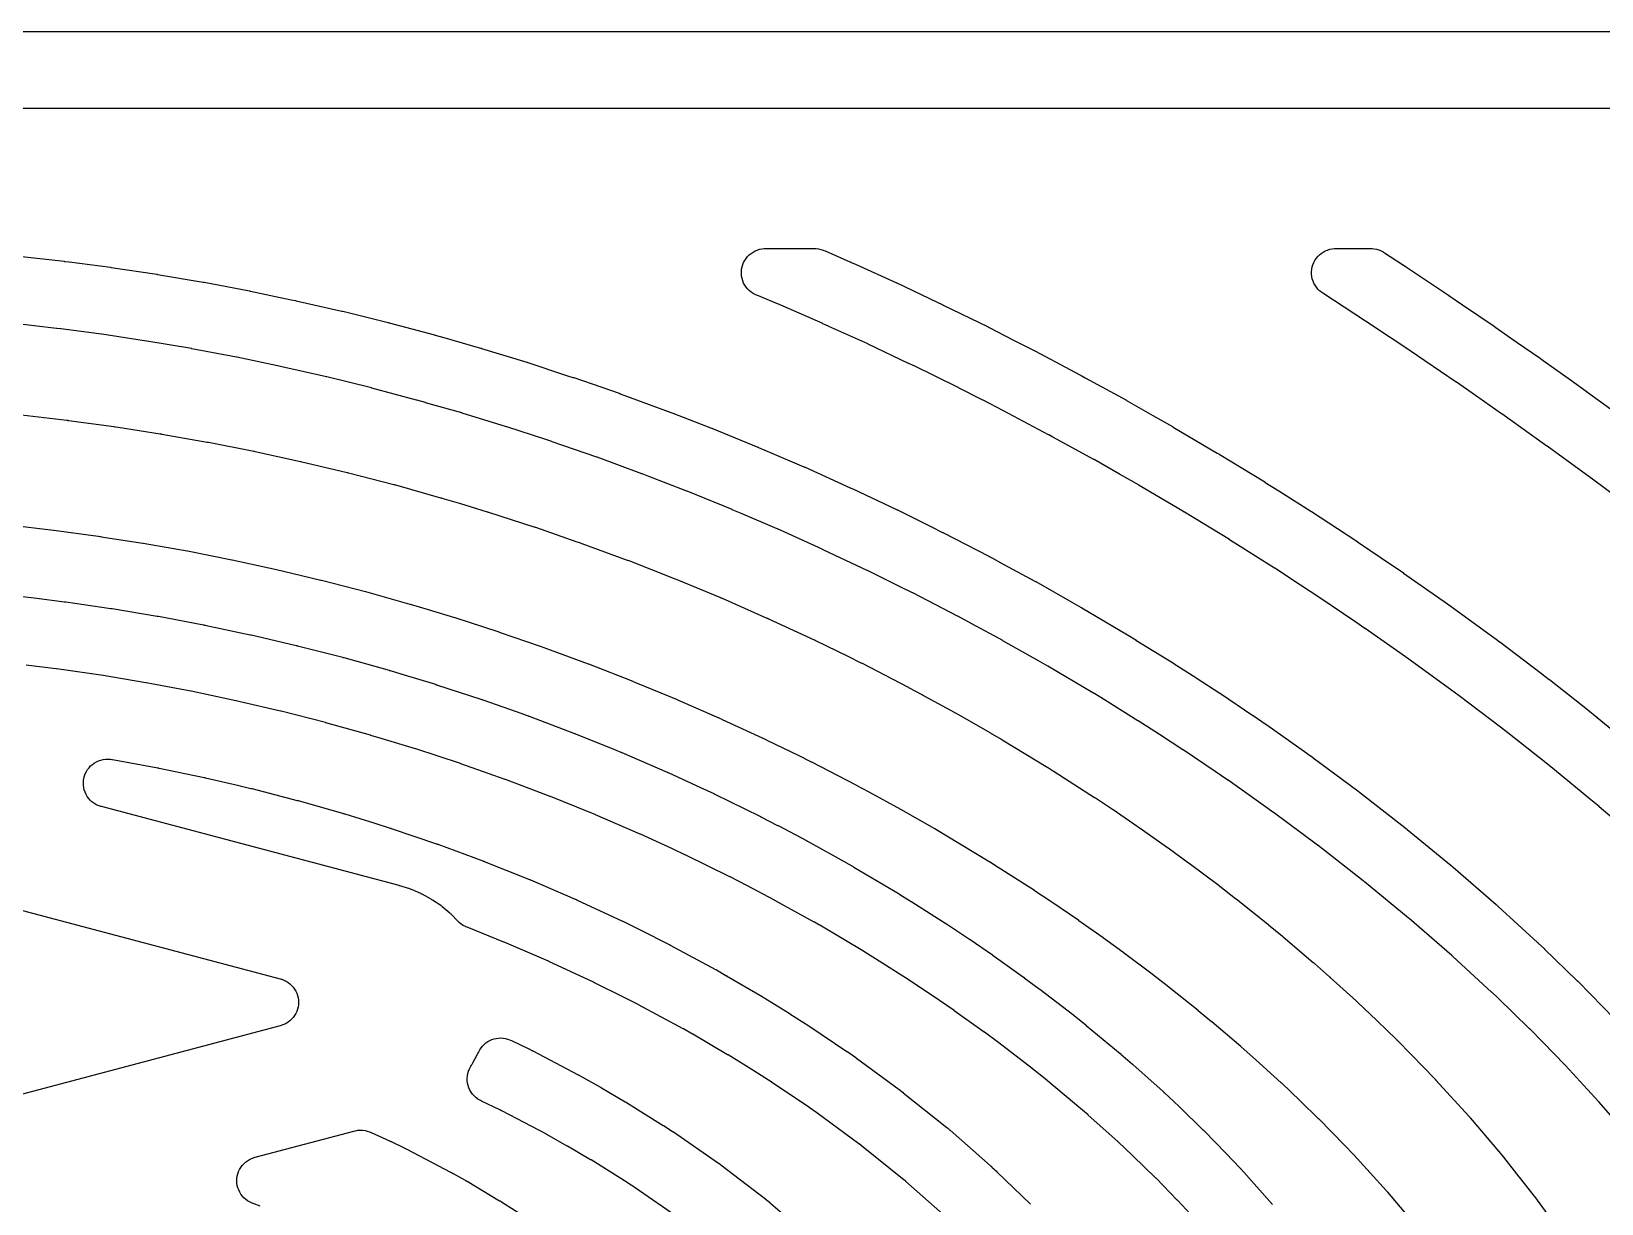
# Model space of a CAD drawing. Header units: metres. Extents: x -22.9 to 22.9, y 1.9 to 79.7.
# Drawn here: x 6.03 to 12.53, y 51.94 to 56.8 of the extents above; entities that cross this region are included whole.
import ezdxf

# ---------------------------------------------------------------- set-up
doc = ezdxf.new("R2010")
doc.units = ezdxf.units.M

msp = doc.modelspace()

# ---------------------------------------------------------------- linework, layer by layer
at = {"layer": 'MARKING'}
for points in [[(-18.6, 56.8), (18.6, 56.8)], [(18.5895, 56.48), (-18.5895, 56.48)], [(12.6747, 53.4565), (12.5224, 53.5871), (12.5219, 53.5875), (12.4879, 53.616), (12.3368, 53.7401), (12.3364, 53.7404), (12.301, 53.7689), (12.1436, 53.8929), (12.1136, 53.9161), (12.1132, 53.9164), (11.9417, 54.0461), (11.9266, 54.0574), (11.9261, 54.0577), (11.7387, 54.1941), (11.7383, 54.1944), (11.7324, 54.1986), (11.5517, 54.3256), (11.5511, 54.326), (11.5131, 54.352), (11.3647, 54.4526), (11.3641, 54.453), (11.2842, 54.5054), (11.1776, 54.5752), (11.1769, 54.5756), (11.045, 54.659), (10.9904, 54.6935), (10.9897, 54.6939), (10.8029, 54.8077), (10.8024, 54.808), (10.7964, 54.8115), (10.6157, 54.9186), (10.615, 54.9191), (10.5343, 54.965), (10.5341, 54.9651), (10.4286, 55.0254), (10.4278, 55.0259), (10.2584, 55.1185), (10.2581, 55.1187), (10.2409, 55.1281), (10.2403, 55.1285), (10.0541, 55.2277), (10.0533, 55.2281), (9.9685, 55.2712), (9.9681, 55.2714), (9.8668, 55.3235), (9.8663, 55.3238), (9.8659, 55.324), (9.8654, 55.3242), (9.6799, 55.415), (9.6791, 55.4153), (9.6607, 55.424), (9.6602, 55.4242), (9.4925, 55.5042), (9.492, 55.5044), (9.4915, 55.5047), (9.491, 55.5049), (9.3291, 55.5777), (9.3285, 55.578), (9.3049, 55.5888), (9.3042, 55.5891), (9.1184, 55.6705), (9.1179, 55.6707), (9.1174, 55.6709), (9.1169, 55.6712), (9.0308, 55.7066), (9.0263, 55.7086), (9.0245, 55.7094), (9.0158, 55.714), (9.0077, 55.7195), (9, 55.7257), (8.9931, 55.7326), (8.9868, 55.7402), (8.9814, 55.7483), (8.9767, 55.757), (8.973, 55.7661), (8.9701, 55.7755), (8.9682, 55.7851), (8.9672, 55.7949), (8.9672, 55.8047), (8.9681, 55.8145), (8.97, 55.8241), (8.9729, 55.8335), (8.9766, 55.8426), (8.9812, 55.8512), (8.9867, 55.8594), (8.9929, 55.867), (8.9999, 55.874), (9.0074, 55.8802), (9.0156, 55.8857), (9.0243, 55.8903), (9.0333, 55.894), (9.0427, 55.8969), (9.0524, 55.8988), (9.0621, 55.8998), (9.0641, 55.8999), (9.069, 55.9), (9.2688, 55.9), (9.274, 55.8999), (9.2765, 55.8997), (9.2868, 55.8987), (9.2969, 55.8966), (9.3067, 55.8934), (9.3091, 55.8925), (9.3139, 55.8906), (9.417, 55.8454), (9.4176, 55.8451), (9.419, 55.8445), (9.4199, 55.8441), (9.4431, 55.8334), (9.6073, 55.7596), (9.6078, 55.7594), (9.6083, 55.7592), (9.6088, 55.7589), (9.6101, 55.7583), (9.6106, 55.7581), (9.6112, 55.7578), (9.6117, 55.7576), (9.779, 55.6778), (9.7986, 55.6686), (9.7992, 55.6683), (9.8005, 55.6677), (9.8013, 55.6673), (9.9897, 55.5751), (9.9902, 55.5749), (9.9906, 55.5747), (9.9911, 55.5744), (9.9922, 55.5739), (9.9927, 55.5736), (9.9931, 55.5734), (9.9936, 55.5732), (10.0948, 55.5211), (10.1806, 55.4775), (10.1813, 55.4771), (10.1829, 55.4763), (10.1839, 55.4758), (10.3723, 55.3754), (10.3729, 55.3751), (10.3741, 55.3745), (10.3748, 55.3741), (10.3924, 55.3644), (10.5627, 55.2713), (10.5633, 55.2709), (10.5648, 55.27), (10.5658, 55.2695), (10.6724, 55.2085), (10.7538, 55.1622), (10.7545, 55.1619), (10.7559, 55.161), (10.7568, 55.1605), (10.9388, 55.0526), (10.9452, 55.0488), (10.9457, 55.0486), (10.9467, 55.0479), (10.9474, 55.0475), (11.1358, 54.9328), (11.1364, 54.9324), (11.1376, 54.9317), (11.1384, 54.9312), (11.1945, 54.8957), (11.3269, 54.8121), (11.3274, 54.8117), (11.3286, 54.811), (11.3294, 54.8105), (11.4373, 54.7399), (11.4375, 54.7398), (11.5181, 54.6868), (11.5186, 54.6865), (11.5197, 54.6858), (11.5204, 54.6853), (11.6699, 54.584), (11.6702, 54.5838), (11.7094, 54.557), (11.7099, 54.5567), (11.7109, 54.556), (11.7115, 54.5555), (11.8929, 54.428), (11.8933, 54.4277), (11.9008, 54.4224), (11.9012, 54.4222), (11.902, 54.4216), (11.9025, 54.4212), (12.0912, 54.2839), (12.0915, 54.2836), (12.0924, 54.283), (12.0929, 54.2826), (12.1085, 54.271), (12.1088, 54.2708), (12.1093, 54.2704), (12.1096, 54.2701), (12.2824, 54.1395), (12.2827, 54.1392), (12.2835, 54.1387), (12.284, 54.1383), (12.3144, 54.1148), (12.3147, 54.1146), (12.3153, 54.1141), (12.3157, 54.1137), (12.4737, 53.9893), (12.474, 53.989), (12.4747, 53.9885), (12.4752, 53.9881), (12.512, 53.9585), (12.5124, 53.9582), (12.5132, 53.9576), (12.5137, 53.9572), (12.6651, 53.8328)], [(12.6609, 54.8198), (12.4939, 54.9442), (12.4935, 54.9445), (12.4536, 54.9736), (12.3061, 55.0811), (12.3056, 55.0815), (12.2411, 55.1273), (12.241, 55.1274), (12.1182, 55.215), (12.1177, 55.2154), (12.0231, 55.281), (12.0229, 55.2812), (11.9303, 55.346), (11.9297, 55.3464), (11.7994, 55.4348), (11.799, 55.4351), (11.7423, 55.474), (11.7417, 55.4744), (11.5695, 55.5887), (11.569, 55.589), (11.554, 55.5991), (11.5535, 55.5995), (11.3769, 55.715), (11.3728, 55.7178), (11.3711, 55.719), (11.3634, 55.7252), (11.3564, 55.7321), (11.3501, 55.7396), (11.3445, 55.7478), (11.3398, 55.7564), (11.336, 55.7655), (11.3331, 55.7749), (11.3311, 55.7846), (11.33, 55.7944), (11.33, 55.8042), (11.3309, 55.814), (11.3328, 55.8237), (11.3356, 55.8331), (11.3393, 55.8423), (11.3439, 55.851), (11.3494, 55.8592), (11.3556, 55.8668), (11.3625, 55.8738), (11.3701, 55.8801), (11.3783, 55.8856), (11.387, 55.8902), (11.3961, 55.894), (11.4055, 55.8969), (11.4152, 55.8988), (11.425, 55.8998), (11.4271, 55.8999), (11.432, 55.9), (11.5733, 55.9), (11.5781, 55.8999), (11.5805, 55.8998), (11.5901, 55.8988), (11.5996, 55.897), (11.6088, 55.8942), (11.6178, 55.8906), (11.6263, 55.8861), (11.6284, 55.8849), (11.6325, 55.8824), (11.7071, 55.8336), (11.7075, 55.8333), (11.7085, 55.8326), (11.7091, 55.8322), (11.7237, 55.8224), (11.8969, 55.7074), (11.8975, 55.7071), (11.8986, 55.7063), (11.8993, 55.7058), (11.9561, 55.6669), (12.0873, 55.5778), (12.0878, 55.5775), (12.0888, 55.5768), (12.0895, 55.5763), (12.1825, 55.5113), (12.2777, 55.4452), (12.2781, 55.4449), (12.2791, 55.4442), (12.2797, 55.4437), (12.4031, 55.3556), (12.4681, 55.3095), (12.4685, 55.3092), (12.4694, 55.3086), (12.4699, 55.3081), (12.6184, 55.2)], [(5.9733, 55.8687), (6.1615, 55.8472), (6.1623, 55.8471), (6.164, 55.8469), (6.1651, 55.8468), (6.1821, 55.8445), (6.3527, 55.8224), (6.3535, 55.8223), (6.3552, 55.8221), (6.3563, 55.8219), (6.5445, 55.7938), (6.5453, 55.7937), (6.547, 55.7934), (6.5482, 55.7932), (6.7365, 55.7613), (6.737, 55.7612), (6.7375, 55.7611), (6.738, 55.761), (6.7393, 55.7608), (6.7398, 55.7607), (6.7402, 55.7606), (6.7407, 55.7605), (6.9284, 55.7247), (6.9289, 55.7247), (6.9294, 55.7246), (6.9299, 55.7245), (6.9312, 55.7242), (6.9317, 55.7241), (6.9322, 55.724), (6.9327, 55.7239), (7.1018, 55.6881), (7.1195, 55.6844), (7.1202, 55.6843), (7.1219, 55.6839), (7.1229, 55.6837), (7.3112, 55.6413), (7.3117, 55.6412), (7.3122, 55.641), (7.3127, 55.6409), (7.314, 55.6406), (7.3145, 55.6405), (7.315, 55.6404), (7.3155, 55.6403), (7.5031, 55.5939), (7.5036, 55.5938), (7.5041, 55.5936), (7.5047, 55.5935), (7.506, 55.5932), (7.5065, 55.593), (7.507, 55.5929), (7.5075, 55.5927), (7.6951, 55.5422), (7.6958, 55.542), (7.6974, 55.5415), (7.6984, 55.5412), (7.7339, 55.531), (7.886, 55.4878), (7.8865, 55.4876), (7.887, 55.4875), (7.8875, 55.4873), (7.8888, 55.487), (7.8893, 55.4868), (7.8898, 55.4867), (7.8903, 55.4865), (8.0779, 55.429), (8.0784, 55.4289), (8.0789, 55.4287), (8.0794, 55.4286), (8.0807, 55.4282), (8.0812, 55.428), (8.0818, 55.4278), (8.0823, 55.4277), (8.2428, 55.3747), (8.2692, 55.3662), (8.2699, 55.3659), (8.2714, 55.3654), (8.2724, 55.3651), (8.4607, 55.3003), (8.4612, 55.3001), (8.4617, 55.2999), (8.4622, 55.2998), (8.4636, 55.2993), (8.4641, 55.2991), (8.4647, 55.2989), (8.4652, 55.2987), (8.6528, 55.2294), (8.6534, 55.2292), (8.6549, 55.2286), (8.6559, 55.2282), (8.6835, 55.2175), (8.8436, 55.1559), (8.8441, 55.1557), (8.8447, 55.1555), (8.8452, 55.1553), (8.8465, 55.1548), (8.847, 55.1546), (8.8475, 55.1544), (8.848, 55.1542), (9.0356, 55.0772), (9.0363, 55.077), (9.0378, 55.0763), (9.0387, 55.076), (9.0737, 55.0609), (9.2266, 54.9956), (9.2271, 54.9954), (9.2276, 54.9952), (9.2281, 54.995), (9.2294, 54.9944), (9.2299, 54.9942), (9.2304, 54.9939), (9.2309, 54.9937), (9.4186, 54.9086), (9.4192, 54.9084), (9.4205, 54.9078), (9.4213, 54.9074), (9.4284, 54.9041), (9.6095, 54.8189), (9.6099, 54.8187), (9.6104, 54.8185), (9.6109, 54.8183), (9.6122, 54.8177), (9.6126, 54.8174), (9.6131, 54.8172), (9.6136, 54.8169), (9.7523, 54.7481), (9.8012, 54.7239), (9.8019, 54.7235), (9.8033, 54.7228), (9.8042, 54.7224), (9.9925, 54.6249), (9.9932, 54.6246), (9.9945, 54.6238), (9.9955, 54.6233), (10.055, 54.5912), (10.0551, 54.5911), (10.1839, 54.5214), (10.1846, 54.521), (10.1861, 54.5202), (10.1871, 54.5197), (10.3363, 54.4351), (10.3365, 54.435), (10.3758, 54.4126), (10.3764, 54.4123), (10.3776, 54.4116), (10.3785, 54.4111), (10.5669, 54.2996), (10.5675, 54.2993), (10.5686, 54.2986), (10.5694, 54.2981), (10.6021, 54.2781), (10.6024, 54.2779), (10.7584, 54.1814), (10.7589, 54.1811), (10.7602, 54.1803), (10.761, 54.1797), (10.8511, 54.1219), (10.8516, 54.1216), (10.9502, 54.0574), (10.9508, 54.0571), (10.952, 54.0563), (10.9527, 54.0558), (11.087, 53.9654), (11.0873, 53.9652), (11.0879, 53.9648), (11.0883, 53.9645), (11.1422, 53.9276), (11.1427, 53.9273), (11.1437, 53.9265), (11.1444, 53.926), (11.3102, 53.8089), (11.3105, 53.8087), (11.3112, 53.8082), (11.3117, 53.8078), (11.3341, 53.7917), (11.3346, 53.7913), (11.3356, 53.7906), (11.3362, 53.7901), (11.5218, 53.6524), (11.5222, 53.6521), (11.5231, 53.6514), (11.5236, 53.651), (11.5262, 53.6491), (11.5266, 53.6487), (11.5274, 53.6481), (11.528, 53.6477), (11.7167, 53.5005), (11.717, 53.5002), (11.7178, 53.4995), (11.7184, 53.4991), (11.7239, 53.4947), (11.7244, 53.4943), (11.7254, 53.4935), (11.726, 53.493), (11.9086, 53.3428), (11.909, 53.3425), (11.9097, 53.3419), (11.9102, 53.3416), (11.9146, 53.3379), (11.9151, 53.3374), (11.9162, 53.3365), (11.9169, 53.3359), (12.0945, 53.1817), (12.0951, 53.1813), (12.0963, 53.1802), (12.0971, 53.1795), (12.1025, 53.1746), (12.1028, 53.1743), (12.1034, 53.1738), (12.1038, 53.1734), (12.2664, 53.0245), (12.2668, 53.0242), (12.2671, 53.0238), (12.2675, 53.0235), (12.2685, 53.0225), (12.2689, 53.0222), (12.2693, 53.0218), (12.2696, 53.0215), (12.2948, 52.9975), (12.295, 52.9973), (12.2955, 52.9968), (12.2958, 52.9965), (12.4292, 52.8672), (12.4296, 52.8668), (12.43, 52.8664), (12.4305, 52.866), (12.4315, 52.8649), (12.4319, 52.8645), (12.4323, 52.8641), (12.4328, 52.8637), (12.4868, 52.8088), (12.4872, 52.8084), (12.5833, 52.7096)], [(12.6524, 52.2124), (12.5222, 52.3627), (12.5218, 52.3632), (12.5213, 52.3638), (12.5209, 52.3643), (12.4739, 52.4156), (12.3827, 52.5143), (12.3822, 52.5147), (12.3818, 52.5152), (12.3814, 52.5157), (12.2878, 52.6118), (12.2344, 52.666), (12.234, 52.6664), (12.2336, 52.6668), (12.2332, 52.6672), (12.1018, 52.7946), (12.0773, 52.818), (12.0769, 52.8183), (12.0766, 52.8187), (12.0762, 52.819), (11.9157, 52.966), (11.9112, 52.9701), (11.9106, 52.9706), (11.7347, 53.1233), (11.7341, 53.1238), (11.7309, 53.1264), (11.7305, 53.1268), (11.5494, 53.2757), (11.5488, 53.2762), (11.5446, 53.2796), (11.5442, 53.2799), (11.3568, 53.4261), (11.3563, 53.4265), (11.355, 53.4274), (11.3546, 53.4278), (11.1705, 53.5644), (11.17, 53.5648), (11.1492, 53.5798), (10.9842, 53.6965), (10.9836, 53.6969), (10.9311, 53.7328), (10.7978, 53.8226), (10.7971, 53.823), (10.7005, 53.8859), (10.6113, 53.9431), (10.6106, 53.9436), (10.4563, 54.039), (10.4246, 54.0585), (10.4239, 54.0589), (10.2374, 54.1692), (10.2367, 54.1696), (10.1986, 54.1914), (10.0509, 54.275), (10.0501, 54.2755), (9.9221, 54.3447), (9.8641, 54.3761), (9.8633, 54.3765), (9.6772, 54.4728), (9.6764, 54.4732), (9.628, 54.4972), (9.4904, 54.5655), (9.49, 54.5657), (9.4895, 54.5659), (9.489, 54.5662), (9.3094, 54.6506), (9.3093, 54.6507), (9.3033, 54.6535), (9.3026, 54.6538), (9.1168, 54.738), (9.1163, 54.7383), (9.1157, 54.7385), (9.1152, 54.7387), (8.9642, 54.8032), (8.9639, 54.8033), (8.9297, 54.818), (8.9289, 54.8184), (8.7432, 54.8945), (8.7427, 54.8947), (8.7422, 54.8949), (8.7417, 54.8951), (8.5835, 54.956), (8.5831, 54.9561), (8.5561, 54.9666), (8.5553, 54.9669), (8.3697, 55.0355), (8.3691, 55.0357), (8.3686, 55.0359), (8.3681, 55.0361), (8.1831, 55.0997), (8.1823, 55.1), (8.157, 55.1082), (8.1565, 55.1083), (7.996, 55.1613), (7.9955, 55.1614), (7.995, 55.1616), (7.9945, 55.1618), (7.8097, 55.2184), (7.8092, 55.2185), (7.8087, 55.2187), (7.8082, 55.2188), (7.6581, 55.2614), (7.6576, 55.2615), (7.6225, 55.2717), (7.6216, 55.272), (7.436, 55.322), (7.4355, 55.3222), (7.435, 55.3223), (7.4345, 55.3224), (7.2497, 55.3681), (7.2492, 55.3682), (7.2487, 55.3683), (7.2482, 55.3684), (7.0633, 55.4101), (7.0624, 55.4103), (7.0459, 55.4137), (7.0454, 55.4138), (6.8761, 55.4497), (6.8756, 55.4498), (6.8751, 55.4499), (6.8746, 55.45), (6.6897, 55.4852), (6.6892, 55.4853), (6.6887, 55.4853), (6.6883, 55.4854), (6.5035, 55.5168), (6.5025, 55.5169), (6.3171, 55.5447), (6.3161, 55.5448), (6.1466, 55.5668), (6.1462, 55.5668), (6.13, 55.569), (6.1291, 55.5691), (5.9436, 55.5903)], [(5.9848, 55.2109), (6.1725, 55.1889), (6.173, 55.1889), (6.1735, 55.1888), (6.174, 55.1887), (6.1771, 55.1883), (6.1776, 55.1883), (6.1781, 55.1882), (6.1786, 55.1881), (6.3661, 55.1623), (6.3669, 55.1622), (6.3704, 55.1617), (6.3715, 55.1615), (6.3851, 55.1594), (6.5592, 55.1324), (6.5597, 55.1323), (6.5602, 55.1322), (6.5607, 55.1321), (6.5638, 55.1316), (6.5643, 55.1315), (6.5648, 55.1315), (6.5653, 55.1314), (6.7529, 55.0984), (6.7534, 55.0983), (6.7539, 55.0982), (6.7544, 55.0981), (6.7575, 55.0975), (6.758, 55.0974), (6.7585, 55.0973), (6.7591, 55.0972), (6.9466, 55.0602), (6.9472, 55.0601), (6.9477, 55.06), (6.9482, 55.0599), (6.9514, 55.0593), (6.9519, 55.0592), (6.9524, 55.0591), (6.9529, 55.0589), (7.1403, 55.0179), (7.1412, 55.0177), (7.1447, 55.0169), (7.1457, 55.0167), (7.2104, 55.0012), (7.3334, 54.9721), (7.3339, 54.9719), (7.3344, 54.9718), (7.3349, 54.9717), (7.3379, 54.9709), (7.3384, 54.9708), (7.3389, 54.9707), (7.3394, 54.9706), (7.527, 54.9221), (7.5275, 54.922), (7.5281, 54.9218), (7.5286, 54.9217), (7.5318, 54.9208), (7.5323, 54.9207), (7.5329, 54.9205), (7.5334, 54.9204), (7.7208, 54.8676), (7.7217, 54.8674), (7.7251, 54.8664), (7.7261, 54.8661), (7.8027, 54.8429), (7.914, 54.8095), (7.9145, 54.8093), (7.9149, 54.8092), (7.9154, 54.809), (7.9185, 54.8081), (7.919, 54.8079), (7.9194, 54.8078), (7.9199, 54.8076), (8.1075, 54.7471), (8.1081, 54.7469), (8.1086, 54.7467), (8.1091, 54.7465), (8.1123, 54.7455), (8.1129, 54.7453), (8.1134, 54.7451), (8.1139, 54.7449), (8.2856, 54.6853), (8.3011, 54.6799), (8.3019, 54.6796), (8.305, 54.6785), (8.306, 54.6782), (8.4942, 54.6092), (8.4948, 54.609), (8.4953, 54.6088), (8.4958, 54.6086), (8.4992, 54.6074), (8.4997, 54.6072), (8.5002, 54.6069), (8.5008, 54.6067), (8.6883, 54.5331), (8.689, 54.5328), (8.692, 54.5316), (8.6929, 54.5313), (8.7062, 54.5258), (8.8812, 54.4534), (8.8817, 54.4532), (8.8823, 54.453), (8.8828, 54.4528), (8.886, 54.4514), (8.8866, 54.4512), (8.8871, 54.4509), (8.8876, 54.4507), (9.0731, 54.369), (9.0732, 54.369), (9.0755, 54.368), (9.0762, 54.3676), (9.079, 54.3664), (9.0799, 54.366), (9.2682, 54.2789), (9.2687, 54.2786), (9.2692, 54.2784), (9.2697, 54.2782), (9.2727, 54.2767), (9.2732, 54.2765), (9.2737, 54.2763), (9.2742, 54.276), (9.4081, 54.2105), (9.4084, 54.2104), (9.4625, 54.1837), (9.4632, 54.1833), (9.4662, 54.1818), (9.4671, 54.1813), (9.6554, 54.084), (9.6562, 54.0837), (9.6591, 54.0821), (9.66, 54.0817), (9.7157, 54.0516), (9.7159, 54.0514), (9.7168, 54.051), (9.717, 54.0508), (9.8493, 53.9785), (9.8501, 53.9781), (9.8532, 53.9764), (9.8541, 53.9758), (9.9968, 53.8941), (9.9971, 53.8939), (9.9982, 53.8933), (9.9985, 53.8931), (10.0439, 53.8667), (10.0446, 53.8663), (10.0473, 53.8647), (10.0481, 53.8642), (10.2366, 53.7499), (10.2372, 53.7495), (10.2396, 53.7481), (10.2403, 53.7476), (10.261, 53.7346), (10.2614, 53.7344), (10.2628, 53.7335), (10.2632, 53.7332), (10.4306, 53.6259), (10.4312, 53.6255), (10.4338, 53.6238), (10.4346, 53.6233), (10.5046, 53.5767), (10.5051, 53.5764), (10.5068, 53.5752), (10.5073, 53.5749), (10.6253, 53.4944), (10.6259, 53.4939), (10.6282, 53.4923), (10.629, 53.4918), (10.7328, 53.4184), (10.7333, 53.4181), (10.7353, 53.4166), (10.7359, 53.4162), (10.82, 53.355), (10.8206, 53.3547), (10.8228, 53.3531), (10.8234, 53.3526), (10.9469, 53.2599), (10.9475, 53.2595), (10.9498, 53.2577), (10.9505, 53.2572), (11.0149, 53.2072), (11.0154, 53.2068), (11.0174, 53.2053), (11.0179, 53.2048), (11.148, 53.1011), (11.1486, 53.1006), (11.1512, 53.0985), (11.152, 53.0978), (11.2099, 53.0499), (11.2103, 53.0495), (11.212, 53.0481), (11.2126, 53.0476), (11.3371, 52.9418), (11.3375, 52.9415), (11.3379, 52.9411), (11.3383, 52.9408), (11.3407, 52.9387), (11.3411, 52.9383), (11.3415, 52.938), (11.3419, 52.9376), (11.4049, 52.8818), (11.4053, 52.8814), (11.4068, 52.8801), (11.4072, 52.8797), (11.5146, 52.7823), (11.5151, 52.7819), (11.5155, 52.7815), (11.5159, 52.7811), (11.5186, 52.7786), (11.5191, 52.7782), (11.5195, 52.7778), (11.5199, 52.7774), (11.6, 52.7013), (11.6003, 52.701), (11.6016, 52.6998), (11.6019, 52.6994), (11.6814, 52.6224), (11.6818, 52.622), (11.6823, 52.6215), (11.6828, 52.6211), (11.6857, 52.6182), (11.6861, 52.6177), (11.6866, 52.6172), (11.687, 52.6168), (11.7951, 52.5064), (11.7953, 52.5062), (11.7964, 52.5051), (11.7967, 52.5047), (11.8377, 52.4622), (11.8382, 52.4616), (11.8387, 52.4611), (11.8391, 52.4606), (11.8422, 52.4574), (11.8426, 52.4569), (11.8431, 52.4563), (11.8436, 52.4558), (11.9828, 52.3027), (11.9833, 52.3022), (11.9838, 52.3016), (11.9843, 52.3011), (11.9872, 52.2978), (11.9876, 52.2973), (11.9881, 52.2967), (11.9886, 52.2962), (11.9944, 52.2894), (11.9946, 52.2892), (11.9953, 52.2883), (11.9955, 52.2881), (12.1192, 52.1422), (12.1198, 52.1415), (12.1203, 52.1409), (12.1209, 52.1402), (12.1242, 52.1361), (12.1248, 52.1354), (12.1253, 52.1348), (12.1258, 52.1341), (12.1895, 52.0536), (12.1896, 52.0534), (12.1902, 52.0527), (12.1903, 52.0525), (12.2467, 51.9806), (12.2472, 51.9799), (12.2478, 51.9792), (12.2483, 51.9784), (12.2516, 51.9741), (12.2521, 51.9734), (12.2527, 51.9726), (12.2532, 51.9719), (12.3641, 51.8194)], [(11.7658, 51.8477), (11.6455, 51.9896), (11.6417, 51.9941), (11.6412, 51.9946), (11.6408, 51.9951), (11.6403, 51.9956), (11.5054, 52.144), (11.505, 52.1445), (11.5045, 52.145), (11.504, 52.1455), (11.4665, 52.1845), (11.3604, 52.2929), (11.3599, 52.2933), (11.3595, 52.2938), (11.359, 52.2942), (11.2833, 52.3677), (11.2049, 52.4421), (11.2045, 52.4426), (11.2041, 52.4429), (11.2037, 52.4433), (11.0995, 52.5377), (11.0991, 52.5381), (11.0386, 52.5918), (11.0382, 52.5922), (11.0378, 52.5925), (11.0374, 52.5928), (10.9162, 52.6958), (10.9157, 52.6962), (10.8607, 52.7418), (10.86, 52.7424), (10.7327, 52.8439), (10.7322, 52.8444), (10.6705, 52.8922), (10.6699, 52.8927), (10.5492, 52.9832), (10.5486, 52.9836), (10.4672, 53.0429), (10.4666, 53.0433), (10.3656, 53.1146), (10.365, 53.1151), (10.2495, 53.1939), (10.249, 53.1942), (10.1819, 53.2389), (10.1812, 53.2394), (10.0166, 53.3449), (9.9978, 53.3567), (9.9971, 53.3572), (9.812, 53.4694), (9.8113, 53.4698), (9.7684, 53.4948), (9.6281, 53.5751), (9.6273, 53.5756), (9.4973, 53.6467), (9.4439, 53.6756), (9.4431, 53.676), (9.2586, 53.7713), (9.2577, 53.7718), (9.2062, 53.7972), (9.0743, 53.8617), (9.0738, 53.862), (9.0733, 53.8622), (9.0728, 53.8624), (8.8891, 53.9474), (8.8883, 53.9478), (8.8875, 53.9481), (8.7046, 54.0287), (8.7041, 54.0289), (8.7036, 54.0291), (8.7031, 54.0293), (8.5305, 54.1006), (8.5198, 54.1051), (8.519, 54.1054), (8.3351, 54.1776), (8.3346, 54.1778), (8.334, 54.178), (8.3335, 54.1782), (8.1504, 54.2453), (8.1495, 54.2456), (8.1353, 54.2505), (8.1352, 54.2506), (7.9654, 54.3096), (7.9648, 54.3097), (7.9643, 54.3099), (7.9638, 54.3101), (7.7808, 54.3692), (7.7804, 54.3693), (7.7799, 54.3695), (7.7794, 54.3696), (7.6706, 54.4023), (7.6703, 54.4024), (7.5957, 54.425), (7.5948, 54.4252), (7.4112, 54.4769), (7.4106, 54.4771), (7.4101, 54.4772), (7.4096, 54.4773), (7.2267, 54.5246), (7.2262, 54.5247), (7.2257, 54.5248), (7.2252, 54.525), (7.1047, 54.5535), (7.1044, 54.5535), (7.0415, 54.5686), (7.0405, 54.5689), (6.8568, 54.6091), (6.8563, 54.6092), (6.8558, 54.6093), (6.8553, 54.6094), (6.6724, 54.6455), (6.6719, 54.6456), (6.6714, 54.6457), (6.6709, 54.6457), (6.4879, 54.6779), (6.4874, 54.678), (6.4869, 54.6781), (6.4864, 54.6782), (6.3148, 54.7047), (6.3146, 54.7048), (6.3028, 54.7067), (6.3018, 54.7068), (6.1181, 54.7321), (6.1176, 54.7322), (6.1171, 54.7323), (6.1166, 54.7323), (5.9336, 54.7538)], [(5.9754, 54.4598), (6.0371, 54.4522), (6.1628, 54.4367), (6.1633, 54.4366), (6.1638, 54.4365), (6.1643, 54.4365), (6.1657, 54.4363), (6.1662, 54.4362), (6.1668, 54.4361), (6.1673, 54.4361), (6.3548, 54.4089), (6.3553, 54.4089), (6.3559, 54.4088), (6.3564, 54.4087), (6.3578, 54.4085), (6.3583, 54.4084), (6.3589, 54.4083), (6.3594, 54.4082), (6.5469, 54.377), (6.5474, 54.3769), (6.548, 54.3768), (6.5485, 54.3767), (6.5499, 54.3764), (6.5504, 54.3763), (6.551, 54.3762), (6.5515, 54.3761), (6.739, 54.3407), (6.7396, 54.3406), (6.7401, 54.3405), (6.7406, 54.3404), (6.742, 54.3401), (6.7426, 54.34), (6.7431, 54.3399), (6.7437, 54.3397), (6.9312, 54.3), (6.9317, 54.2999), (6.9322, 54.2997), (6.9327, 54.2996), (6.934, 54.2994), (6.9345, 54.2992), (6.935, 54.2991), (6.9355, 54.299), (6.9533, 54.2949), (7.123, 54.2554), (7.1235, 54.2552), (7.1241, 54.2551), (7.1246, 54.255), (7.126, 54.2546), (7.1265, 54.2545), (7.1271, 54.2544), (7.1276, 54.2542), (7.3151, 54.2062), (7.3156, 54.2061), (7.3162, 54.2059), (7.3167, 54.2058), (7.3181, 54.2054), (7.3187, 54.2053), (7.3192, 54.2051), (7.3198, 54.205), (7.5074, 54.1524), (7.5078, 54.1522), (7.5083, 54.1521), (7.5088, 54.1519), (7.5101, 54.1516), (7.5106, 54.1514), (7.5111, 54.1513), (7.5116, 54.1511), (7.5558, 54.1378), (7.6992, 54.0943), (7.6998, 54.0941), (7.7003, 54.094), (7.7008, 54.0938), (7.7022, 54.0934), (7.7027, 54.0932), (7.7033, 54.093), (7.7038, 54.0928), (7.8913, 54.0314), (7.8919, 54.0312), (7.8924, 54.0311), (7.8929, 54.0309), (7.8943, 54.0304), (7.8948, 54.0302), (7.8953, 54.03), (7.8959, 54.0299), (8.034, 53.9812), (8.0342, 53.9811), (8.0837, 53.9635), (8.0842, 53.9634), (8.0847, 53.9632), (8.0852, 53.963), (8.0864, 53.9626), (8.0869, 53.9624), (8.0874, 53.9622), (8.0879, 53.962), (8.2755, 53.8911), (8.276, 53.8909), (8.2765, 53.8907), (8.2771, 53.8905), (8.2785, 53.89), (8.279, 53.8897), (8.2796, 53.8895), (8.2801, 53.8893), (8.4409, 53.8243), (8.4412, 53.8241), (8.4681, 53.8131), (8.4688, 53.8128), (8.4705, 53.8121), (8.4715, 53.8117), (8.6598, 53.7303), (8.6603, 53.7301), (8.6608, 53.7299), (8.6613, 53.7296), (8.6627, 53.729), (8.6632, 53.7288), (8.6637, 53.7286), (8.6642, 53.7283), (8.7976, 53.6671), (8.7981, 53.6668), (8.8526, 53.6414), (8.8531, 53.6412), (8.8536, 53.641), (8.854, 53.6408), (8.8552, 53.6402), (8.8557, 53.64), (8.8561, 53.6397), (8.8566, 53.6395), (9.0443, 53.5473), (9.0448, 53.547), (9.0452, 53.5468), (9.0457, 53.5466), (9.0469, 53.546), (9.0473, 53.5458), (9.0478, 53.5455), (9.0482, 53.5453), (9.1176, 53.5094), (9.1179, 53.5093), (9.1185, 53.5089), (9.119, 53.5087), (9.237, 53.4465), (9.2375, 53.4462), (9.2379, 53.446), (9.2384, 53.4457), (9.2396, 53.445), (9.2401, 53.4448), (9.2406, 53.4445), (9.2411, 53.4443), (9.4057, 53.3528), (9.4061, 53.3526), (9.4069, 53.3521), (9.4075, 53.3518), (9.43, 53.339), (9.4307, 53.3386), (9.4321, 53.3378), (9.4331, 53.3372), (9.6214, 53.2254), (9.622, 53.225), (9.6235, 53.2242), (9.6244, 53.2236), (9.6709, 53.1948), (9.6714, 53.1945), (9.6724, 53.1939), (9.673, 53.1935), (9.8143, 53.1033), (9.815, 53.1029), (9.8164, 53.102), (9.8173, 53.1014), (9.913, 53.0377), (9.9136, 53.0374), (9.9147, 53.0366), (9.9155, 53.0361), (10.0075, 52.9727), (10.0081, 52.9723), (10.0095, 52.9714), (10.0103, 52.9708), (10.1368, 52.8804), (10.1374, 52.88), (10.1388, 52.879), (10.1396, 52.8784), (10.2008, 52.8329), (10.2014, 52.8325), (10.2026, 52.8316), (10.2034, 52.831), (10.3442, 52.7228), (10.3446, 52.7225), (10.345, 52.7222), (10.3455, 52.7218), (10.3465, 52.721), (10.347, 52.7207), (10.3474, 52.7203), (10.3478, 52.72), (10.3942, 52.6827), (10.3947, 52.6823), (10.3958, 52.6815), (10.3965, 52.6809), (10.5364, 52.565), (10.5369, 52.5646), (10.5373, 52.5642), (10.5378, 52.5638), (10.539, 52.5628), (10.5394, 52.5624), (10.5399, 52.562), (10.5403, 52.5616), (10.5876, 52.5205), (10.5881, 52.5201), (10.589, 52.5193), (10.5896, 52.5188), (10.7147, 52.4069), (10.7152, 52.4065), (10.7157, 52.406), (10.7162, 52.4056), (10.7175, 52.4044), (10.718, 52.4039), (10.7185, 52.4034), (10.719, 52.403), (10.7811, 52.3443), (10.7814, 52.344), (10.7822, 52.3432), (10.7828, 52.3427), (10.8801, 52.2485), (10.8806, 52.248), (10.8811, 52.2475), (10.8817, 52.247), (10.8831, 52.2456), (10.8836, 52.245), (10.8841, 52.2445), (10.8847, 52.244), (10.9745, 52.1516), (10.9748, 52.1512), (10.9755, 52.1505), (10.9759, 52.1501), (11.0332, 52.0899), (11.0338, 52.0893), (11.0344, 52.0887), (11.0349, 52.088), (11.0364, 52.0864), (11.037, 52.0858), (11.0375, 52.0852), (11.0381, 52.0846), (11.1679, 51.9387)], [(10.8288, 51.8985), (10.7739, 51.9562), (10.7735, 51.9566), (10.6854, 52.0472), (10.6849, 52.0478), (10.6843, 52.0483), (10.6838, 52.0488), (10.589, 52.1406), (10.5885, 52.141), (10.5281, 52.1981), (10.5276, 52.1986), (10.5271, 52.199), (10.5266, 52.1995), (10.4041, 52.3091), (10.4036, 52.3095), (10.3579, 52.3493), (10.3574, 52.3497), (10.357, 52.35), (10.3565, 52.3504), (10.2192, 52.4642), (10.2186, 52.4647), (10.1736, 52.5007), (10.1732, 52.5011), (10.1728, 52.5014), (10.1724, 52.5017), (10.0342, 52.6079), (10.0335, 52.6084), (9.9743, 52.6524), (9.9736, 52.6529), (9.8491, 52.7418), (9.8484, 52.7424), (9.7582, 52.8044), (9.7576, 52.8048), (9.664, 52.8671), (9.6632, 52.8676), (9.5236, 52.9566), (9.5231, 52.957), (9.4787, 52.9845), (9.4779, 52.985), (9.2918, 53.0955), (9.291, 53.0959), (9.27, 53.1079), (9.2695, 53.1082), (9.1064, 53.1987), (9.106, 53.199), (9.1055, 53.1993), (9.105, 53.1995), (8.9895, 53.2604), (8.9209, 53.2959), (8.9205, 53.2961), (8.92, 53.2964), (8.9196, 53.2966), (8.7344, 53.3876), (8.7339, 53.3878), (8.7334, 53.388), (8.733, 53.3883), (8.6814, 53.4123), (8.5488, 53.4732), (8.5483, 53.4735), (8.5478, 53.4737), (8.5472, 53.4739), (8.3624, 53.5538), (8.3615, 53.5542), (8.3363, 53.5645), (8.1766, 53.6291), (8.176, 53.6294), (8.1755, 53.6296), (8.175, 53.6298), (7.9902, 53.6996), (7.9897, 53.6998), (7.9893, 53.7), (7.9888, 53.7001), (7.9412, 53.717), (7.8043, 53.7653), (7.8037, 53.7655), (7.8032, 53.7656), (7.8027, 53.7658), (7.6181, 53.8263), (7.6176, 53.8264), (7.617, 53.8266), (7.6165, 53.8268), (7.4747, 53.8698), (7.4319, 53.8827), (7.4314, 53.8829), (7.4309, 53.883), (7.4304, 53.8832), (7.2457, 53.9349), (7.2452, 53.9351), (7.2446, 53.9352), (7.2441, 53.9354), (7.0596, 53.9826), (7.0591, 53.9827), (7.0585, 53.9829), (7.058, 53.983), (6.8899, 54.0221), (6.8732, 54.026), (6.8727, 54.0261), (6.8722, 54.0262), (6.8717, 54.0264), (6.6871, 54.0655), (6.6865, 54.0656), (6.686, 54.0657), (6.6855, 54.0658), (6.501, 54.1007), (6.5004, 54.1008), (6.4999, 54.1009), (6.4994, 54.101), (6.3148, 54.1318), (6.3143, 54.1319), (6.3138, 54.132), (6.3132, 54.132), (6.1286, 54.1587), (6.1281, 54.1588), (6.1276, 54.1589), (6.1271, 54.159), (6.003, 54.1742)], [(9.8137, 51.8895), (9.6488, 52.0344), (9.6481, 52.035), (9.644, 52.0385), (9.6435, 52.0389), (9.6429, 52.0394), (9.6424, 52.0398), (9.4647, 52.1823), (9.4639, 52.1829), (9.4555, 52.1895), (9.455, 52.1898), (9.4545, 52.1902), (9.454, 52.1906), (9.2805, 52.3178), (9.2797, 52.3184), (9.2479, 52.3408), (9.2475, 52.3411), (9.247, 52.3414), (9.2466, 52.3417), (9.0962, 52.4428), (9.0957, 52.4431), (9.0953, 52.4434), (9.0948, 52.4437), (9.0189, 52.4924), (9.0182, 52.4929), (8.9118, 52.5585), (8.9113, 52.5588), (8.9108, 52.5591), (8.9104, 52.5594), (8.7654, 52.6444), (8.7648, 52.6448), (8.7271, 52.6662), (8.7266, 52.6664), (8.7262, 52.6667), (8.7257, 52.6669), (8.5407, 52.7667), (8.5402, 52.767), (8.5397, 52.7672), (8.5392, 52.7675), (8.4844, 52.7955), (8.4839, 52.7957), (8.356, 52.8591), (8.3555, 52.8594), (8.3549, 52.8597), (8.3544, 52.8599), (8.1697, 52.946), (8.1692, 52.9462), (8.1687, 52.9464), (8.1684, 52.9466), (8.1673, 52.9471), (7.9849, 53.0255), (7.9843, 53.0258), (7.9837, 53.026), (7.9831, 53.0263), (7.8306, 53.0873), (7.8258, 53.0893), (7.8235, 53.0904), (7.8144, 53.0952), (7.8058, 53.1009), (7.7978, 53.1075), (7.796, 53.1092), (7.7922, 53.1128), (7.7642, 53.1413), (7.7624, 53.143), (7.7606, 53.1447), (7.7588, 53.1463), (7.7272, 53.1727), (7.7253, 53.1743), (7.7233, 53.1757), (7.7213, 53.1771), (7.6873, 53.2004), (7.6852, 53.2017), (7.6832, 53.203), (7.6811, 53.2042), (7.6449, 53.2241), (7.6427, 53.2252), (7.6406, 53.2263), (7.6384, 53.2273), (7.6004, 53.2435), (7.5982, 53.2444), (7.5959, 53.2453), (7.5936, 53.2461), (7.5525, 53.2591), (7.5514, 53.2595), (7.5502, 53.2598), (7.5491, 53.2602), (6.3161, 53.5873), (6.3114, 53.5886), (6.3102, 53.589), (6.301, 53.5925), (6.2922, 53.5968), (6.2839, 53.6019), (6.2761, 53.6079), (6.2689, 53.6145), (6.2624, 53.6219), (6.2567, 53.6298), (6.2518, 53.6383), (6.2477, 53.6472), (6.2445, 53.6565), (6.2422, 53.666), (6.2409, 53.6758), (6.2406, 53.6856), (6.2412, 53.6953), (6.2427, 53.705), (6.2452, 53.7145), (6.2486, 53.7237), (6.2529, 53.7325), (6.2581, 53.7408), (6.264, 53.7486), (6.2707, 53.7558), (6.278, 53.7623), (6.2859, 53.7681), (6.2944, 53.773), (6.3033, 53.7771), (6.3126, 53.7803), (6.3221, 53.7826), (6.3318, 53.7839), (6.3416, 53.7843), (6.3514, 53.7837), (6.3526, 53.7836), (6.3586, 53.7827), (6.3599, 53.7825), (6.3605, 53.7824), (6.3611, 53.7823), (6.3617, 53.7822), (6.5491, 53.7478), (6.5496, 53.7477), (6.5502, 53.7476), (6.5508, 53.7475), (6.5523, 53.7472), (6.5529, 53.7471), (6.5535, 53.747), (6.5541, 53.7469), (6.7415, 53.7079), (6.742, 53.7078), (6.7426, 53.7077), (6.7432, 53.7075), (6.7447, 53.7072), (6.7452, 53.7071), (6.7458, 53.7069), (6.7464, 53.7068), (6.8788, 53.676), (6.879, 53.676), (6.934, 53.6631), (6.9346, 53.663), (6.9352, 53.6628), (6.9357, 53.6627), (6.9371, 53.6623), (6.9377, 53.6622), (6.9383, 53.6621), (6.9388, 53.6619), (7.1262, 53.6134), (7.1268, 53.6133), (7.1274, 53.6131), (7.128, 53.613), (7.1295, 53.6126), (7.1301, 53.6124), (7.1307, 53.6122), (7.1313, 53.6121), (7.3187, 53.5587), (7.3192, 53.5586), (7.3198, 53.5584), (7.3204, 53.5582), (7.3218, 53.5578), (7.3224, 53.5576), (7.323, 53.5574), (7.3235, 53.5573), (7.4477, 53.5187), (7.4481, 53.5186), (7.5115, 53.4986), (7.5121, 53.4985), (7.5126, 53.4983), (7.5131, 53.4981), (7.5146, 53.4977), (7.5151, 53.4975), (7.5156, 53.4973), (7.5162, 53.4971), (7.7036, 53.4334), (7.7042, 53.4332), (7.7048, 53.433), (7.7054, 53.4328), (7.7069, 53.4322), (7.7075, 53.432), (7.7081, 53.4318), (7.7087, 53.4316), (7.8962, 53.3625), (7.8967, 53.3623), (7.8972, 53.3622), (7.8977, 53.362), (7.8989, 53.3615), (7.8994, 53.3613), (7.8999, 53.3611), (7.9004, 53.3609), (7.9008, 53.3608), (7.9014, 53.3605), (8.0888, 53.2856), (8.0894, 53.2853), (8.09, 53.2851), (8.0906, 53.2848), (8.0921, 53.2842), (8.0927, 53.2839), (8.0933, 53.2837), (8.0938, 53.2834), (8.278, 53.2042), (8.2784, 53.2041), (8.2791, 53.2038), (8.2795, 53.2036), (8.2825, 53.2023), (8.283, 53.2021), (8.2835, 53.2019), (8.2839, 53.2016), (8.2852, 53.2011), (8.2857, 53.2008), (8.2862, 53.2006), (8.2866, 53.2004), (8.4742, 53.113), (8.4748, 53.1127), (8.4753, 53.1125), (8.4759, 53.1122), (8.4773, 53.1115), (8.4778, 53.1113), (8.4784, 53.111), (8.4789, 53.1107), (8.6086, 53.0464), (8.609, 53.0462), (8.61, 53.0457), (8.6106, 53.0454), (8.668, 53.0161), (8.6685, 53.0159), (8.6689, 53.0156), (8.6694, 53.0153), (8.6707, 53.0147), (8.6712, 53.0144), (8.6717, 53.0142), (8.6722, 53.0139), (8.8599, 52.9127), (8.8604, 52.9124), (8.8608, 52.9122), (8.8613, 52.9119), (8.8625, 52.9113), (8.8629, 52.911), (8.8634, 52.9108), (8.8639, 52.9105), (8.9032, 52.8882), (8.9038, 52.8879), (8.9049, 52.8872), (8.9057, 52.8867), (9.0534, 52.8001), (9.0539, 52.7998), (9.0544, 52.7995), (9.0548, 52.7992), (9.0561, 52.7985), (9.0565, 52.7982), (9.057, 52.7979), (9.0575, 52.7976), (9.1657, 52.7309), (9.1663, 52.7305), (9.1677, 52.7297), (9.1686, 52.7291), (9.2474, 52.6785), (9.2478, 52.6782), (9.2482, 52.6779), (9.2487, 52.6776), (9.2498, 52.6769), (9.2503, 52.6766), (9.2507, 52.6763), (9.2511, 52.676), (9.404, 52.5732), (9.4045, 52.5729), (9.4049, 52.5726), (9.4053, 52.5723), (9.4065, 52.5716), (9.4069, 52.5713), (9.4073, 52.571), (9.4078, 52.5707), (9.4413, 52.5471), (9.442, 52.5466), (9.4434, 52.5456), (9.4444, 52.5449), (9.621, 52.4153), (9.6215, 52.415), (9.622, 52.4146), (9.6225, 52.4142), (9.6238, 52.4133), (9.6243, 52.4129), (9.6247, 52.4125), (9.6252, 52.4122), (9.6355, 52.4042), (9.6361, 52.4038), (9.6374, 52.4027), (9.6383, 52.402), (9.8191, 52.257), (9.8196, 52.2566), (9.8202, 52.2562), (9.8207, 52.2557), (9.8221, 52.2546), (9.8227, 52.2541), (9.8232, 52.2537), (9.8238, 52.2532), (9.8298, 52.2481), (9.8303, 52.2476), (9.8315, 52.2466), (9.8322, 52.246), (10.0002, 52.0984), (10.0008, 52.0979), (10.0013, 52.0973), (10.0019, 52.0968), (10.0035, 52.0954), (10.0041, 52.0949), (10.0046, 52.0944), (10.0052, 52.0938), (10.0241, 52.0762), (10.0245, 52.0757), (10.0255, 52.0748), (10.0262, 52.0741), (10.1657, 51.9393)], [(4.9863, 53.4228), (7.0559, 52.8737), (7.0606, 52.8723), (7.0625, 52.8717), (7.0716, 52.8683), (7.0804, 52.8641), (7.0887, 52.859), (7.0964, 52.8531), (7.1035, 52.8465), (7.11, 52.8393), (7.1157, 52.8315), (7.1207, 52.8231), (7.1248, 52.8143), (7.128, 52.8051), (7.1304, 52.7957), (7.1318, 52.7861), (7.1322, 52.7764), (7.1318, 52.7667), (7.1304, 52.7571), (7.128, 52.7477), (7.1248, 52.7385), (7.1207, 52.7297), (7.1157, 52.7214), (7.11, 52.7135), (7.1035, 52.7063), (7.0964, 52.6997), (7.0887, 52.6938), (7.0804, 52.6888), (7.0716, 52.6845), (7.0625, 52.6811), (7.0606, 52.6805), (7.0559, 52.6791), (4.9863, 52.13)], [(8.7113, 51.8811), (8.5276, 52.008), (8.5271, 52.0083), (8.5266, 52.0086), (8.5261, 52.009), (8.496, 52.0287), (8.4955, 52.029), (8.495, 52.0293), (8.4945, 52.0296), (8.3443, 52.123), (8.3438, 52.1233), (8.3432, 52.1237), (8.3427, 52.124), (8.2472, 52.18), (8.2467, 52.1803), (8.2463, 52.1806), (8.2459, 52.1808), (8.1608, 52.2284), (8.1602, 52.2288), (8.1597, 52.2291), (8.1591, 52.2294), (7.9747, 52.3265), (7.9742, 52.3267), (7.9737, 52.327), (7.9731, 52.3273), (7.9669, 52.3304), (7.9662, 52.3307), (7.8901, 52.3669), (7.8856, 52.3692), (7.8835, 52.3703), (7.8749, 52.3756), (7.8669, 52.3816), (7.8595, 52.3884), (7.8529, 52.3959), (7.847, 52.4041), (7.842, 52.4128), (7.8379, 52.422), (7.8347, 52.4315), (7.8325, 52.4413), (7.8313, 52.4513), (7.831, 52.4613), (7.8319, 52.4714), (7.8337, 52.4812), (7.8364, 52.4909), (7.8402, 52.5002), (7.8449, 52.5091), (7.8461, 52.5112), (7.8487, 52.5155), (7.8509, 52.5188), (7.8522, 52.5208), (7.8534, 52.5229), (7.8546, 52.525), (7.8739, 52.5615), (7.875, 52.5637), (7.8774, 52.569), (7.8777, 52.5695), (7.8786, 52.5715), (7.8831, 52.5799), (7.8884, 52.5878), (7.8944, 52.5952), (7.901, 52.602), (7.9083, 52.6082), (7.9162, 52.6136), (7.9245, 52.6182), (7.9332, 52.622), (7.9423, 52.625), (7.9515, 52.6271), (7.961, 52.6283), (7.9705, 52.6286), (7.98, 52.628), (7.9894, 52.6265), (7.9986, 52.6241), (8.0076, 52.6209), (8.0097, 52.62), (8.0141, 52.618), (8.087, 52.5833), (8.0876, 52.583), (8.0889, 52.5824), (8.0897, 52.582), (8.099, 52.5774), (8.0996, 52.5771), (8.1001, 52.5768), (8.1007, 52.5766), (8.1021, 52.5758), (8.1026, 52.5756), (8.1032, 52.5753), (8.1037, 52.575), (8.2912, 52.4763), (8.2917, 52.476), (8.2923, 52.4757), (8.2929, 52.4754), (8.2943, 52.4746), (8.2949, 52.4743), (8.2955, 52.4739), (8.296, 52.4736), (8.3839, 52.4244), (8.3844, 52.4242), (8.3848, 52.4239), (8.3852, 52.4237), (8.3864, 52.423), (8.3868, 52.4227), (8.3873, 52.4225), (8.3877, 52.4222), (8.486, 52.3645), (8.4865, 52.3642), (8.4871, 52.3639), (8.4876, 52.3636), (8.489, 52.3627), (8.4895, 52.3624), (8.4901, 52.3621), (8.4906, 52.3617), (8.6437, 52.2666), (8.6443, 52.2662), (8.6448, 52.2659), (8.6453, 52.2656), (8.6466, 52.2647), (8.6472, 52.2644), (8.6477, 52.2641), (8.6482, 52.2637), (8.6811, 52.2422), (8.6816, 52.2418), (8.682, 52.2415), (8.6825, 52.2412), (8.6838, 52.2403), (8.6843, 52.24), (8.6848, 52.2396), (8.6853, 52.2393), (8.873, 52.1096), (8.8735, 52.1093), (8.8739, 52.109), (8.8744, 52.1087), (8.8755, 52.1079), (8.876, 52.1076), (8.8764, 52.1073), (8.8768, 52.107), (8.8774, 52.1065), (8.878, 52.1061), (8.8786, 52.1057), (8.8792, 52.1052), (8.8807, 52.1041), (8.8813, 52.1037), (8.8819, 52.1032), (8.8825, 52.1028), (9.068, 51.9602), (9.0684, 51.9599), (9.0688, 51.9595), (9.0692, 51.9592), (9.0703, 51.9583), (9.0707, 51.958), (9.0712, 51.9577), (9.0716, 51.9573), (9.0836, 51.9477), (9.0843, 51.9471), (9.0849, 51.9466), (9.0856, 51.9461), (9.0873, 51.9447), (9.0879, 51.9441), (9.0885, 51.9436), (9.0892, 51.943), (9.263, 51.7934)], [(6.9733, 51.9318), (6.9441, 51.9424), (6.9396, 51.9442), (6.9377, 51.945), (6.9289, 51.9493), (6.9206, 51.9543), (6.9128, 51.9601), (6.9056, 51.9667), (6.8991, 51.9739), (6.8933, 51.9818), (6.8883, 51.9901), (6.8841, 51.9989), (6.8808, 52.0081), (6.8784, 52.0175), (6.877, 52.0271), (6.8765, 52.0369), (6.8769, 52.0466), (6.8783, 52.0562), (6.8806, 52.0657), (6.8839, 52.0749), (6.888, 52.0837), (6.8929, 52.0921), (6.8986, 52.1), (6.9051, 52.1072), (6.9123, 52.1138), (6.92, 52.1197), (6.9283, 52.1248), (6.9371, 52.1291), (6.9462, 52.1325), (6.9482, 52.1331), (6.9529, 52.1345), (7.3614, 52.2429), (7.3662, 52.244), (7.3686, 52.2445), (7.3783, 52.2461), (7.388, 52.2467), (7.3979, 52.2464), (7.4076, 52.2451), (7.4171, 52.2428), (7.4264, 52.2396), (7.4287, 52.2387), (7.4332, 52.2368), (7.5094, 52.202), (7.5099, 52.2018), (7.5104, 52.2016), (7.5109, 52.2014), (7.514, 52.1999), (7.5145, 52.1997), (7.5149, 52.1994), (7.5154, 52.1992), (7.5693, 52.1732), (7.57, 52.1729), (7.5706, 52.1725), (7.5713, 52.1722), (7.5755, 52.1701), (7.5762, 52.1697), (7.5769, 52.1694), (7.5776, 52.1691), (7.7647, 52.0716), (7.7654, 52.0712), (7.766, 52.0709), (7.7666, 52.0705), (7.7706, 52.0684), (7.7713, 52.068), (7.7719, 52.0677), (7.7726, 52.0673), (7.8232, 52.039), (7.8238, 52.0387), (7.8244, 52.0383), (7.825, 52.038), (7.8288, 52.0358), (7.8294, 52.0355), (7.83, 52.0351), (7.8306, 52.0347), (7.9654, 51.9544), (7.966, 51.954), (7.9667, 51.9536), (7.9673, 51.9532), (7.9712, 51.9508), (7.9718, 51.9504), (7.9724, 51.95), (7.9731, 51.9496), (8.086, 51.8777)]]:
    msp.add_lwpolyline(points, dxfattribs=at)

doc.saveas('drawing.dxf')
